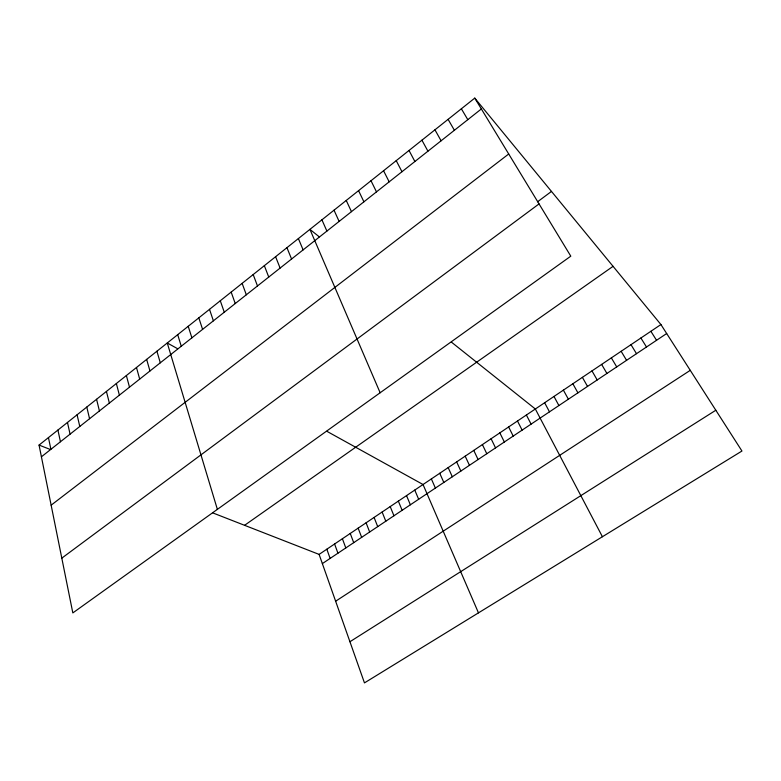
<?xml version="1.0" encoding="UTF-8"?>
<svg xmlns="http://www.w3.org/2000/svg" width="781" height="781" viewBox="0 0 781 781"><rect width="100%" height="100%" fill="white"/><g stroke="black" fill="none" stroke-linecap="round" stroke-linejoin="round"><path stroke-width="1.17" d="M474.76 98.113L570.794 256.168L72.828 612.919L39.05 445.082L474.76 98.113L660.921 324.545L741.95 451.027L364.463 682.887L319.107 554.403L212.862 512.932M41.413 456.807L481.35 108.959M51.146 505.17L508.714 153.994M537.562 201.781L551.484 191.423M61.806 558.151L539.046 203.909M244.58 525.31L613.065 266.331M319.107 554.403L660.921 324.545M322.358 563.609L666.681 333.526M335.635 601.214L690.258 370.34M349.937 641.728L715.826 410.24M39.05 445.082L50.345 449.495M177.717 348.765L167.261 342.986L217.372 509.368M326.839 431.288L423.038 484.513L478.47 612.86M319.273 236.828L309.93 229.38L380.142 392.755M451.369 342.088L535.336 408.99L602.415 536.732M650.876 331.29L656.548 340.291M640.898 338.007L646.492 347.008M630.989 344.675L636.505 353.686M621.139 351.294L626.577 360.324M611.357 357.874L616.717 366.904M461.366 108.784L467.809 119.669M601.634 364.405L606.925 373.455M448.099 119.356L454.396 130.281M591.978 370.907L597.192 379.956M582.392 377.35L587.527 386.419M434.949 129.822L441.099 140.785M572.854 383.764L577.92 392.833M563.384 390.129L568.383 399.208M421.925 140.189L427.939 151.192M553.983 396.455L558.903 405.544M544.63 402.742L549.482 411.841M409.019 150.469L414.896 161.511M396.231 160.652L401.971 171.722M526.384 415.014L531.09 424.122M517.481 421.008L522.128 430.116M383.559 170.736L389.172 181.846M508.626 426.953L513.205 436.081M499.83 432.869L504.35 441.997M371.004 180.733L376.481 191.872M491.093 438.746L495.544 447.884M482.404 444.594L486.788 453.732M358.567 190.642L363.917 201.81M473.764 450.393L478.089 459.54M346.247 200.453L351.46 211.661M465.183 456.172L469.449 465.32M456.651 461.903L460.858 471.06M334.024 210.187L339.12 221.413M448.177 467.614L452.316 476.771M439.742 473.276L443.823 482.443M321.918 219.822L326.897 231.088M431.366 478.909L435.388 488.086M414.76 490.077L418.665 499.254M406.53 495.613L410.376 504.799M298.381 238.566L303.116 249.881M398.349 501.119L402.137 510.305M286.939 247.684L291.567 259.019M390.207 506.586L393.946 515.772M382.124 512.024L385.804 521.22M275.595 256.715L280.106 268.078M374.089 517.432L377.711 526.628M366.094 522.811L369.657 531.998M264.349 265.677L268.742 277.06M358.147 528.151L361.662 537.348M253.19 274.561L257.486 285.963M350.249 533.462L353.705 542.658M342.4 538.744L345.807 547.95M242.139 283.366L246.318 294.788M334.59 543.996L337.939 553.202M326.829 549.219L330.129 558.425M231.166 292.094L235.247 303.545M220.291 300.753L224.274 312.224M209.513 309.344L213.389 320.835M198.813 317.857L202.591 329.367M188.211 326.302L191.892 337.831M177.697 334.678L181.27 346.227M156.913 351.225L160.3 362.804M146.652 359.397L149.952 370.985M136.48 367.5L139.682 379.107M126.376 375.544L129.49 387.161M116.369 383.52L119.386 395.157M106.431 391.427L109.369 403.074M96.571 399.276L99.421 410.943M86.798 407.067L89.561 418.733M77.094 414.789L79.779 426.475M67.469 422.453L70.075 434.148M57.921 430.058L60.44 441.763M48.451 437.594L50.892 449.319"/></g></svg>
